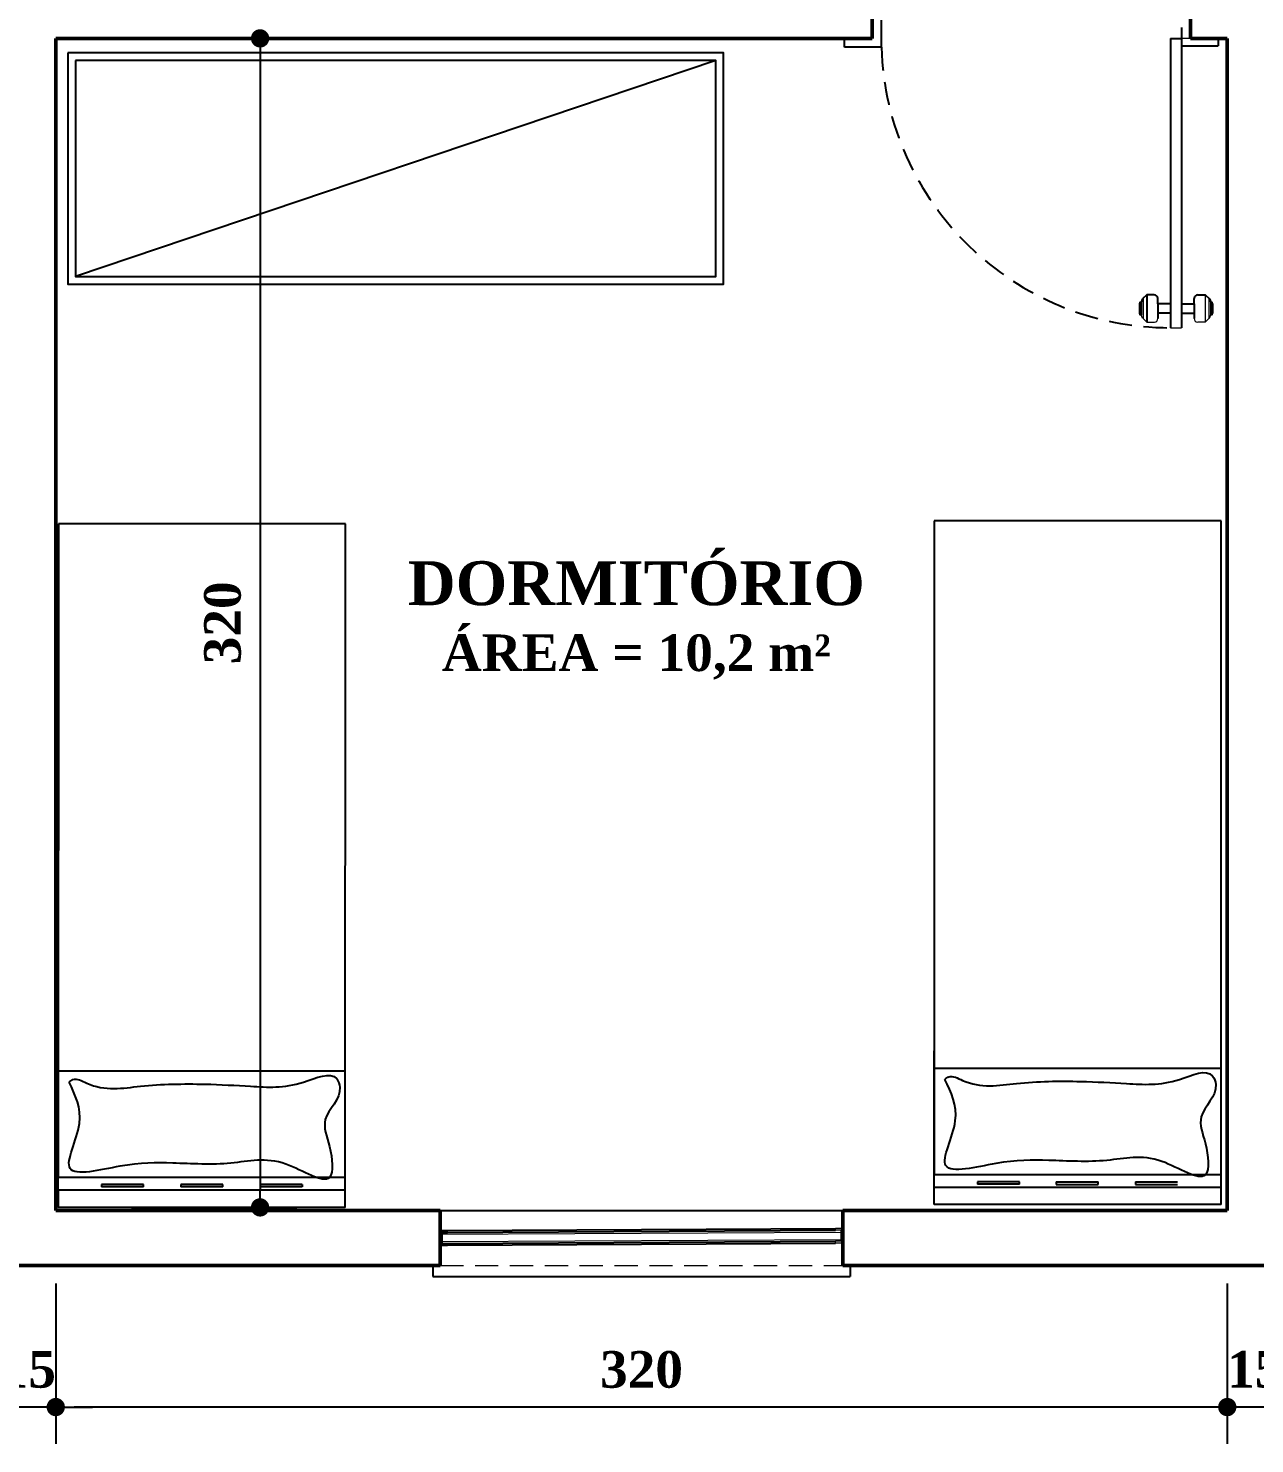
# Model space of a CAD drawing. Header units: millimetres. Extents: x 14929 to 124997, y 1647 to 25134.
# Drawn here: x 15311.2 to 15646.2, y 20285.7 to 20672.2 of the extents above; entities that cross this region are included whole.
import ezdxf

# ---------------------------------------------------------------- set-up
doc = ezdxf.new("R2010")
doc.units = ezdxf.units.MM
doc.linetypes.add('HIDDEN', pattern=[9.525, 6.35, -3.175])
for name, color, linetype in [('ACESSORIOS', 2, 'Continuous'), ('COZINHA', 2, 'Continuous'), ('Hachuria - Moveis', 1, 'Continuous'), ('Piso', 55, 'Continuous'), ('PORTAS', 3, 'Continuous'), ('Portas-Projeção', 55, 'HIDDEN')]:
    doc.layers.add(name, color=color, linetype=linetype)
for name, color, linetype, lineweight in [('Hachura', 1, 'Continuous', 9), ('Moveis', 1, 'Continuous', 9), ('Parede Baixa', 5, 'Continuous', 50), ('Pilares Sub-solo', 7, 'Continuous', 70), ('Portas - Janelas', 2, 'Continuous', 20), ('Projeção Janela', 15, 'HIDDEN', 9)]:
    doc.layers.add(name, color=color, linetype=linetype, lineweight=lineweight)
doc.styles.add('Valéria', font='romantic.ttf', dxfattribs={"height": 10})
doc.dimstyles.new('Cota - 50', dxfattribs={"dimtxt": 10, "dimasz": 5, "dimexe": 10, "dimexo": 20, "dimgap": 5, "dimtad": 1, "dimtxsty": 'Valéria', "dimblk": 'DOT', "dimcen": 0, "dimclrd": 12, "dimclre": 12, "dimclrt": 2, "dimazin": 2, "dimtfac": 1, "dimtix": 1, "dimtmove": 0, "dimatfit": 3, "dimldrblk": 'DOT', "dimfxl": 1, "dimarcsym": 0})

# ---------------------------------------------------------------- blocks, each defined once
blk = doc.blocks.new('_Dot')
at = {"color": 0, "linetype": 'ByBlock', "lineweight": -2}
blk.add_line((-0.5, 0), (-1, 0), dxfattribs=at)
at = {"color": 0, "linetype": 'ByBlock', "const_width": 0.5}
blk.add_lwpolyline([(-0.25, 0, 1), (0.25, 0, 1)], format="xyb", close=True, dxfattribs=at)
blk = doc.blocks.new('*D716')
at = {"color": 12, "lineweight": -2, "transparency": 16777216}
for p, q in [((15638.73, 20329.41), (15638.73, 20285.71)), ((15653.73, 20329.41), (15653.73, 20285.71)), ((15633.73, 20295.71), (15628.73, 20295.71)), ((15653.73, 20295.71), (15638.73, 20295.71)), ((15658.73, 20295.71), (15663.73, 20295.71))]:
    blk.add_line(p, q, dxfattribs=at)
at = {"layer": 'Defpoints', "color": 0, "transparency": 16777216}
for p in [(15638.73, 20349.41), (15653.73, 20349.41), (15638.73, 20295.71)]:
    blk.add_point(p, dxfattribs=at)
at = {"color": 12, "lineweight": -2, "transparency": 16777216, "xscale": 5, "yscale": 5, "zscale": 5}
blk.add_blockref('_Dot', (15638.73, 20295.71), dxfattribs=at)
at = {"color": 12, "lineweight": -2, "transparency": 16777216, "xscale": 5, "yscale": 5, "zscale": 5, "rotation": 180}
blk.add_blockref('_Dot', (15653.73, 20295.71), dxfattribs=at)
at = {"color": 2, "transparency": 16777216, "insert": (15646.23, 20305.94), "char_height": 10, "attachment_point": 5, "style": 'Valéria'}
blk.add_mtext('{\\fRomantic|b1|i0|c2|p2;15}', dxfattribs=at)
blk = doc.blocks.new('*D717')
at = {"color": 12, "lineweight": -2, "transparency": 16777216}
for p, q in [((15318.73, 20329.41), (15318.73, 20285.71)), ((15638.73, 20329.41), (15638.73, 20285.71)), ((15633.73, 20295.71), (15323.73, 20295.71))]:
    blk.add_line(p, q, dxfattribs=at)
at = {"layer": 'Defpoints', "color": 0, "transparency": 16777216}
for p in [(15318.73, 20349.41), (15638.73, 20349.41), (15318.73, 20295.71)]:
    blk.add_point(p, dxfattribs=at)
at = {"color": 12, "lineweight": -2, "transparency": 16777216, "xscale": 5, "yscale": 5, "zscale": 5, "rotation": 180}
blk.add_blockref('_Dot', (15318.73, 20295.71), dxfattribs=at)
at = {"color": 12, "lineweight": -2, "transparency": 16777216, "xscale": 5, "yscale": 5, "zscale": 5}
blk.add_blockref('_Dot', (15638.73, 20295.71), dxfattribs=at)
at = {"color": 2, "transparency": 16777216, "insert": (15478.73, 20305.92), "char_height": 10, "attachment_point": 5, "style": 'Valéria'}
blk.add_mtext('{\\fRomantic|b1|i0|c2|p2;320}', dxfattribs=at)
blk = doc.blocks.new('*D718')
at = {"color": 12, "lineweight": -2, "transparency": 16777216}
for p, q in [((15303.73, 20329.41), (15303.73, 20285.71)), ((15318.73, 20329.41), (15318.73, 20285.71)), ((15298.73, 20295.71), (15293.73, 20295.71)), ((15318.73, 20295.71), (15303.73, 20295.71)), ((15323.73, 20295.71), (15328.73, 20295.71))]:
    blk.add_line(p, q, dxfattribs=at)
at = {"layer": 'Defpoints', "color": 0, "transparency": 16777216}
for p in [(15303.73, 20349.41), (15318.73, 20349.41), (15303.73, 20295.71)]:
    blk.add_point(p, dxfattribs=at)
at = {"color": 12, "lineweight": -2, "transparency": 16777216, "xscale": 5, "yscale": 5, "zscale": 5}
blk.add_blockref('_Dot', (15303.73, 20295.71), dxfattribs=at)
at = {"color": 12, "lineweight": -2, "transparency": 16777216, "xscale": 5, "yscale": 5, "zscale": 5, "rotation": 180}
blk.add_blockref('_Dot', (15318.73, 20295.71), dxfattribs=at)
at = {"color": 2, "transparency": 16777216, "insert": (15311.23, 20305.94), "char_height": 10, "attachment_point": 5, "style": 'Valéria'}
blk.add_mtext('{\\fRomantic|b1|i0|c2|p2;15}', dxfattribs=at)
blk = doc.blocks.new('*D737')
at = {"color": 12, "lineweight": -2, "transparency": 16777216}
for p, q in [((15338.73, 20669.41), (15384.54, 20669.41)), ((15374.54, 20664.41), (15374.54, 20355.23)), ((15339.41, 20350.23), (15384.54, 20350.23))]:
    blk.add_line(p, q, dxfattribs=at)
at = {"layer": 'Defpoints', "color": 0, "transparency": 16777216}
for p in [(15318.73, 20669.41), (15319.41, 20350.23), (15374.54, 20350.23)]:
    blk.add_point(p, dxfattribs=at)
at = {"color": 12, "lineweight": -2, "transparency": 16777216, "xscale": 5, "yscale": 5, "zscale": 5}
for p, rotation in [((15374.54, 20669.41), 90), ((15374.54, 20350.23), 270)]:
    blk.add_blockref('_Dot', p, dxfattribs=dict(at, rotation=rotation))
at = {"color": 2, "transparency": 16777216, "insert": (15364.33, 20509.82), "char_height": 10, "attachment_point": 5, "rotation": 90, "style": 'Valéria'}
blk.add_mtext('{\\fRomantic|b1|i0|c2|p2;320}', dxfattribs=at)

msp = doc.modelspace()

# ---------------------------------------------------------------- linework, layer by layer
at = {"layer": 'ACESSORIOS', "color": 2, "linetype": 'Continuous'}
msp.add_line((15626.225, 20667.407), (15636.225, 20667.407), dxfattribs=at)
at = {"layer": 'ACESSORIOS'}
for p, q in [((15636.3, 20667.407), (15636.3, 20669.407)), ((15423.725, 20349.407), (15533.725, 20349.407)), ((15421.689, 20331.365), (15535.72, 20331.387)), ((15535.724, 20334.407), (15535.72, 20331.387))]:
    msp.add_line(p, q, dxfattribs=at)
at = {"layer": 'COZINHA'}
msp.add_line((15421.693, 20334.396), (15421.689, 20331.365), dxfattribs=at)
at = {"layer": 'Hachura'}
for p, q in [((15424.204, 20342.907), (15533.206, 20343.502)), ((15533.725, 20344.502), (15531.706, 20344.501)), ((15533.206, 20344.002), (15531.706, 20344.001)), ((15533.206, 20344.002), (15533.207, 20341.002)), ((15424.204, 20340.907), (15533.206, 20341.507)), ((15533.207, 20341.002), (15531.707, 20341.001)), ((15533.739, 20340.502), (15531.707, 20340.501))]:
    msp.add_line(p, q, dxfattribs=at)
at = {"layer": 'Hachuria - Moveis'}
for p, q in [((15319.435, 20536.898), (15319.412, 20358.412)), ((15397.835, 20536.888), (15319.435, 20536.898)), ((15397.811, 20350.231), (15397.835, 20536.888)), ((15558.695, 20537.648), (15558.672, 20359.162)), ((15637.095, 20537.638), (15558.695, 20537.648)), ((15637.071, 20350.981), (15637.095, 20537.638)), ((15558.672, 20350.981), (15558.672, 20392.981)), ((15319.412, 20350.231), (15319.412, 20392.231)), ((15319.416, 20387.48), (15397.816, 20387.472)), ((15558.676, 20388.23), (15637.076, 20388.223)), ((15319.412, 20354.889), (15319.413, 20358.412)), ((15397.813, 20358.412), (15319.413, 20358.412)), ((15637.073, 20359.162), (15558.673, 20359.162)), ((15319.412, 20354.889), (15319.412, 20350.231)), ((15397.812, 20354.889), (15319.412, 20354.889)), ((15342.689, 20356.465), (15331.224, 20356.465)), ((15342.689, 20355.807), (15331.224, 20355.807)), ((15364.345, 20356.465), (15352.88, 20356.465)), ((15364.345, 20355.807), (15352.88, 20355.807)), ((15386.001, 20356.465), (15374.536, 20356.465)), ((15386.001, 20355.807), (15374.536, 20355.807)), ((15386.001, 20356.465), (15386.001, 20355.807)), ((15637.072, 20355.639), (15558.672, 20355.639)), ((15581.949, 20357.216), (15570.484, 20357.216)), ((15581.949, 20356.557), (15570.484, 20356.557)), ((15591.984, 20357.174), (15603.449, 20357.174)), ((15591.984, 20357.174), (15591.984, 20356.516)), ((15591.984, 20356.516), (15603.449, 20356.516)), ((15613.64, 20357.174), (15625.105, 20357.174)), ((15613.64, 20356.516), (15625.105, 20356.516)), ((15397.812, 20350.231), (15319.412, 20350.231)), ((15637.072, 20350.981), (15558.672, 20350.981)), ((15423.725, 20343.907), (15425.703, 20343.907)), ((15424.204, 20343.407), (15424.204, 20340.407)), ((15424.204, 20343.407), (15425.704, 20343.407)), ((15423.725, 20339.907), (15425.704, 20339.907)), ((15424.204, 20340.407), (15425.704, 20340.407))]:
    msp.add_line(p, q, dxfattribs=at)
for points in [[(15322.03, 20665.496), (15322.03, 20602.296), (15501.097, 20602.296), (15501.097, 20665.496)], [(15324.137, 20663.389), (15324.137, 20604.403), (15498.99, 20604.403), (15498.99, 20663.389)]]:
    msp.add_lwpolyline(points, close=True, dxfattribs=at)
for points in [[(15331.224, 20356.465), (15331.224, 20355.807)], [(15342.689, 20355.807), (15342.689, 20356.465)], [(15352.88, 20356.465), (15352.88, 20355.807)], [(15364.345, 20355.807), (15364.345, 20356.465)], [(15374.536, 20356.465), (15374.536, 20355.807)], [(15570.484, 20357.216), (15570.484, 20356.557)], [(15581.949, 20356.557), (15581.949, 20357.216)], [(15603.449, 20356.516), (15603.449, 20357.174)], [(15613.64, 20357.174), (15613.64, 20356.516)]]:
    msp.add_lwpolyline(points, dxfattribs=at)
for points in [[(15322.352, 20384.44), (15325.187, 20373.091), (15322.636, 20360.893), (15336.241, 20361.46), (15350.696, 20362.311), (15366.569, 20362.311), (15381.591, 20362.027), (15393.496, 20358.412), (15393.496, 20366.85), (15392.362, 20374.226), (15396.331, 20383.021), (15395.48, 20385.291), (15386.41, 20384.44), (15371.954, 20383.305), (15359.483, 20383.872), (15341.91, 20383.305), (15327.171, 20384.156), (15323.377, 20385.118), (15322.352, 20384.44)], [(15561.612, 20385.19), (15564.446, 20373.841), (15561.896, 20361.643), (15575.501, 20362.21), (15589.956, 20363.061), (15605.829, 20363.061), (15620.851, 20362.778), (15632.756, 20359.162), (15632.756, 20367.6), (15631.622, 20374.976), (15635.591, 20383.771), (15634.74, 20386.041), (15625.67, 20385.19), (15611.214, 20384.055), (15598.743, 20384.622), (15581.17, 20384.055), (15566.431, 20384.906), (15562.637, 20385.868), (15561.612, 20385.19)]]:
    msp.add_spline(points, degree=3, dxfattribs=at)
at = {"layer": 'Moveis'}
for p, q in [((15425.704, 20343.407), (15425.703, 20343.907)), ((15531.706, 20344.001), (15531.706, 20344.501)), ((15425.704, 20339.907), (15425.704, 20340.407)), ((15531.707, 20340.501), (15531.707, 20341.001))]:
    msp.add_line(p, q, dxfattribs=at)
at = {"layer": 'Parede Baixa'}
for p, q in [((15541.725, 20684.407), (15541.725, 20669.407)), ((15628.725, 20684.407), (15628.725, 20669.407)), ((15318.725, 20669.407), (15318.725, 20349.407)), ((15541.725, 20669.407), (15318.725, 20669.407)), ((15638.725, 20669.407), (15628.725, 20669.407)), ((15638.725, 20669.407), (15638.725, 20349.407)), ((15423.725, 20349.407), (15318.725, 20349.407)), ((15423.725, 20349.407), (15423.725, 20334.407)), ((15638.725, 20349.407), (15533.725, 20349.407)), ((15533.725, 20349.407), (15533.725, 20334.407)), ((15423.725, 20334.407), (15128.725, 20334.407)), ((15741.225, 20334.407), (15533.725, 20334.407))]:
    msp.add_line(p, q, dxfattribs=at)
at = {"layer": 'Piso'}
for p, q in [((15498.99, 20663.389), (15324.137, 20604.403)), ((15425.703, 20343.907), (15531.706, 20344.501)), ((15425.704, 20343.407), (15531.706, 20344.001)), ((15425.704, 20340.407), (15531.707, 20341.001)), ((15425.704, 20339.907), (15531.707, 20340.501))]:
    msp.add_line(p, q, dxfattribs=at)
at = {"layer": 'PORTAS', "color": 2, "linetype": 'Continuous'}
for p, q in [((15544.221, 20674.425), (15544.221, 20667.01)), ((15626.225, 20672.407), (15626.225, 20667.407)), ((15534.221, 20667.01), (15534.221, 20669.407)), ((15623.225, 20669.407), (15623.225, 20590.407)), ((15623.225, 20669.407), (15626.225, 20669.407)), ((15626.225, 20669.407), (15626.225, 20590.407)), ((15544.221, 20667.01), (15534.221, 20667.01)), ((15615.579, 20598.26), (15615.225, 20597.407)), ((15616.725, 20599.407), (15615.579, 20598.26)), ((15616.725, 20599.407), (15616.725, 20591.907)), ((15618.725, 20599.407), (15616.725, 20599.407)), ((15619.725, 20596.907), (15619.725, 20598.407)), ((15629.725, 20596.907), (15629.725, 20598.407)), ((15630.725, 20599.407), (15632.725, 20599.407)), ((15632.725, 20599.407), (15633.872, 20598.26)), ((15632.793, 20599.339), (15632.725, 20599.271)), ((15633.872, 20598.26), (15634.225, 20597.407)), ((15614.725, 20596.907), (15614.725, 20594.407)), ((15615.225, 20597.407), (15615.225, 20593.907)), ((15623.225, 20596.907), (15619.725, 20596.907)), ((15619.725, 20596.907), (15619.725, 20594.407)), ((15623.225, 20594.407), (15619.725, 20594.407)), ((15619.725, 20594.407), (15619.725, 20592.907)), ((15626.225, 20596.907), (15629.725, 20596.907)), ((15626.225, 20594.407), (15629.725, 20594.407)), ((15629.725, 20596.907), (15629.725, 20594.407)), ((15629.725, 20594.407), (15629.725, 20592.907)), ((15634.225, 20597.407), (15634.225, 20593.907)), ((15634.725, 20596.907), (15634.725, 20594.407))]:
    msp.add_line(p, q, dxfattribs=at)
for centre, radius, start, end in [((15618.725, 20598.407), 1, 0, 90), ((15630.725, 20598.407), 1, 90, 180), ((15615.225, 20596.907), 0.5, 90, 180), ((15615.225, 20594.407), 0.5, 180, 270), ((15634.225, 20596.907), 0.5, 0, 90), ((15634.225, 20594.407), 0.5, 270, 0)]:
    msp.add_arc(centre, radius, start, end, dxfattribs=at)
at = {"layer": 'Portas - Janelas'}
for p, q in [((15628.725, 20669.407), (15626.225, 20669.407)), ((15615.579, 20593.053), (15615.725, 20592.907)), ((15615.725, 20592.907), (15616.725, 20591.907)), ((15616.725, 20591.907), (15618.855, 20591.907)), ((15623.225, 20590.407), (15626.225, 20590.407)), ((15632.725, 20591.907), (15630.645, 20591.907)), ((15633.725, 20592.907), (15632.725, 20591.907)), ((15633.872, 20593.053), (15633.725, 20592.907))]:
    msp.add_line(p, q, dxfattribs=at)
at = {"layer": 'Portas - Janelas', "color": 2, "linetype": 'Continuous'}
for p, q in [((15615.725, 20598.407), (15615.725, 20592.907)), ((15632.725, 20599.407), (15632.725, 20591.907)), ((15633.725, 20598.407), (15633.725, 20592.907)), ((15615.579, 20593.053), (15615.225, 20593.907)), ((15633.872, 20593.053), (15634.225, 20593.907))]:
    msp.add_line(p, q, dxfattribs=at)
at = {"layer": 'Portas - Janelas'}
for centre, radius, start, end in [((15618.812, 20592.823), 0.917, 272.671, 5.25583), ((15630.712, 20592.891), 0.987, 179.08815, 266.13605)]:
    msp.add_arc(centre, radius, start, end, dxfattribs=at)
at = {"layer": 'Portas-Projeção'}
msp.add_arc((15623.225, 20669.407), 79, 181.75222, 270, dxfattribs=at)
at = {"layer": 'Projeção Janela'}
msp.add_line((15423.725, 20334.407), (15533.725, 20334.407), dxfattribs=at)

# ---------------------------------------------------------------- texts
at = {"layer": 'Pilares Sub-solo', "insert": (15477.31, 20526.662, -9825), "char_height": 12, "attachment_point": 2, "style": 'Valéria'}
msp.add_mtext('{\\fRomantic|b1|i0|c2|p2;DORMITÓRIO\\P\\H0.83333x;ÁREA = 10,2 m²}', dxfattribs=at)

# ---------------------------------------------------------------- dimensions: what is measured, and where the dimension line sits
dim = msp.add_linear_dim(base=(15374.536, 20350.231), p1=(15318.725, 20669.407), p2=(15319.412, 20350.231), angle=90, text='{\\fRomantic|b1|i0|c2|p2;320}', dimstyle='Cota - 50')
dim.commit()
dim.dimension.update_dxf_attribs({"geometry": '*D737', "text_midpoint": (15364.331, 20509.819)})
for base, p1, p2, picture, middle in [((15303.725, 20295.711), (15318.725, 20349.407), (15303.725, 20349.407), '*D718', (15311.225, 20305.939)), ((15318.725, 20295.711), (15638.725, 20349.407), (15318.725, 20349.407), '*D717', (15478.725, 20305.917)), ((15638.725, 20295.711), (15653.725, 20349.407), (15638.725, 20349.407), '*D716', (15646.225, 20305.939))]:
    dim = msp.add_linear_dim(base=base, p1=p1, p2=p2, text='{\\fRomantic|b1|i0|c2|p2;<>}', dimstyle='Cota - 50', override={"dimtmove": 1})
    dim.commit()
    dim.dimension.update_dxf_attribs({"geometry": picture, "text_midpoint": middle})

doc.saveas('drawing.dxf')
